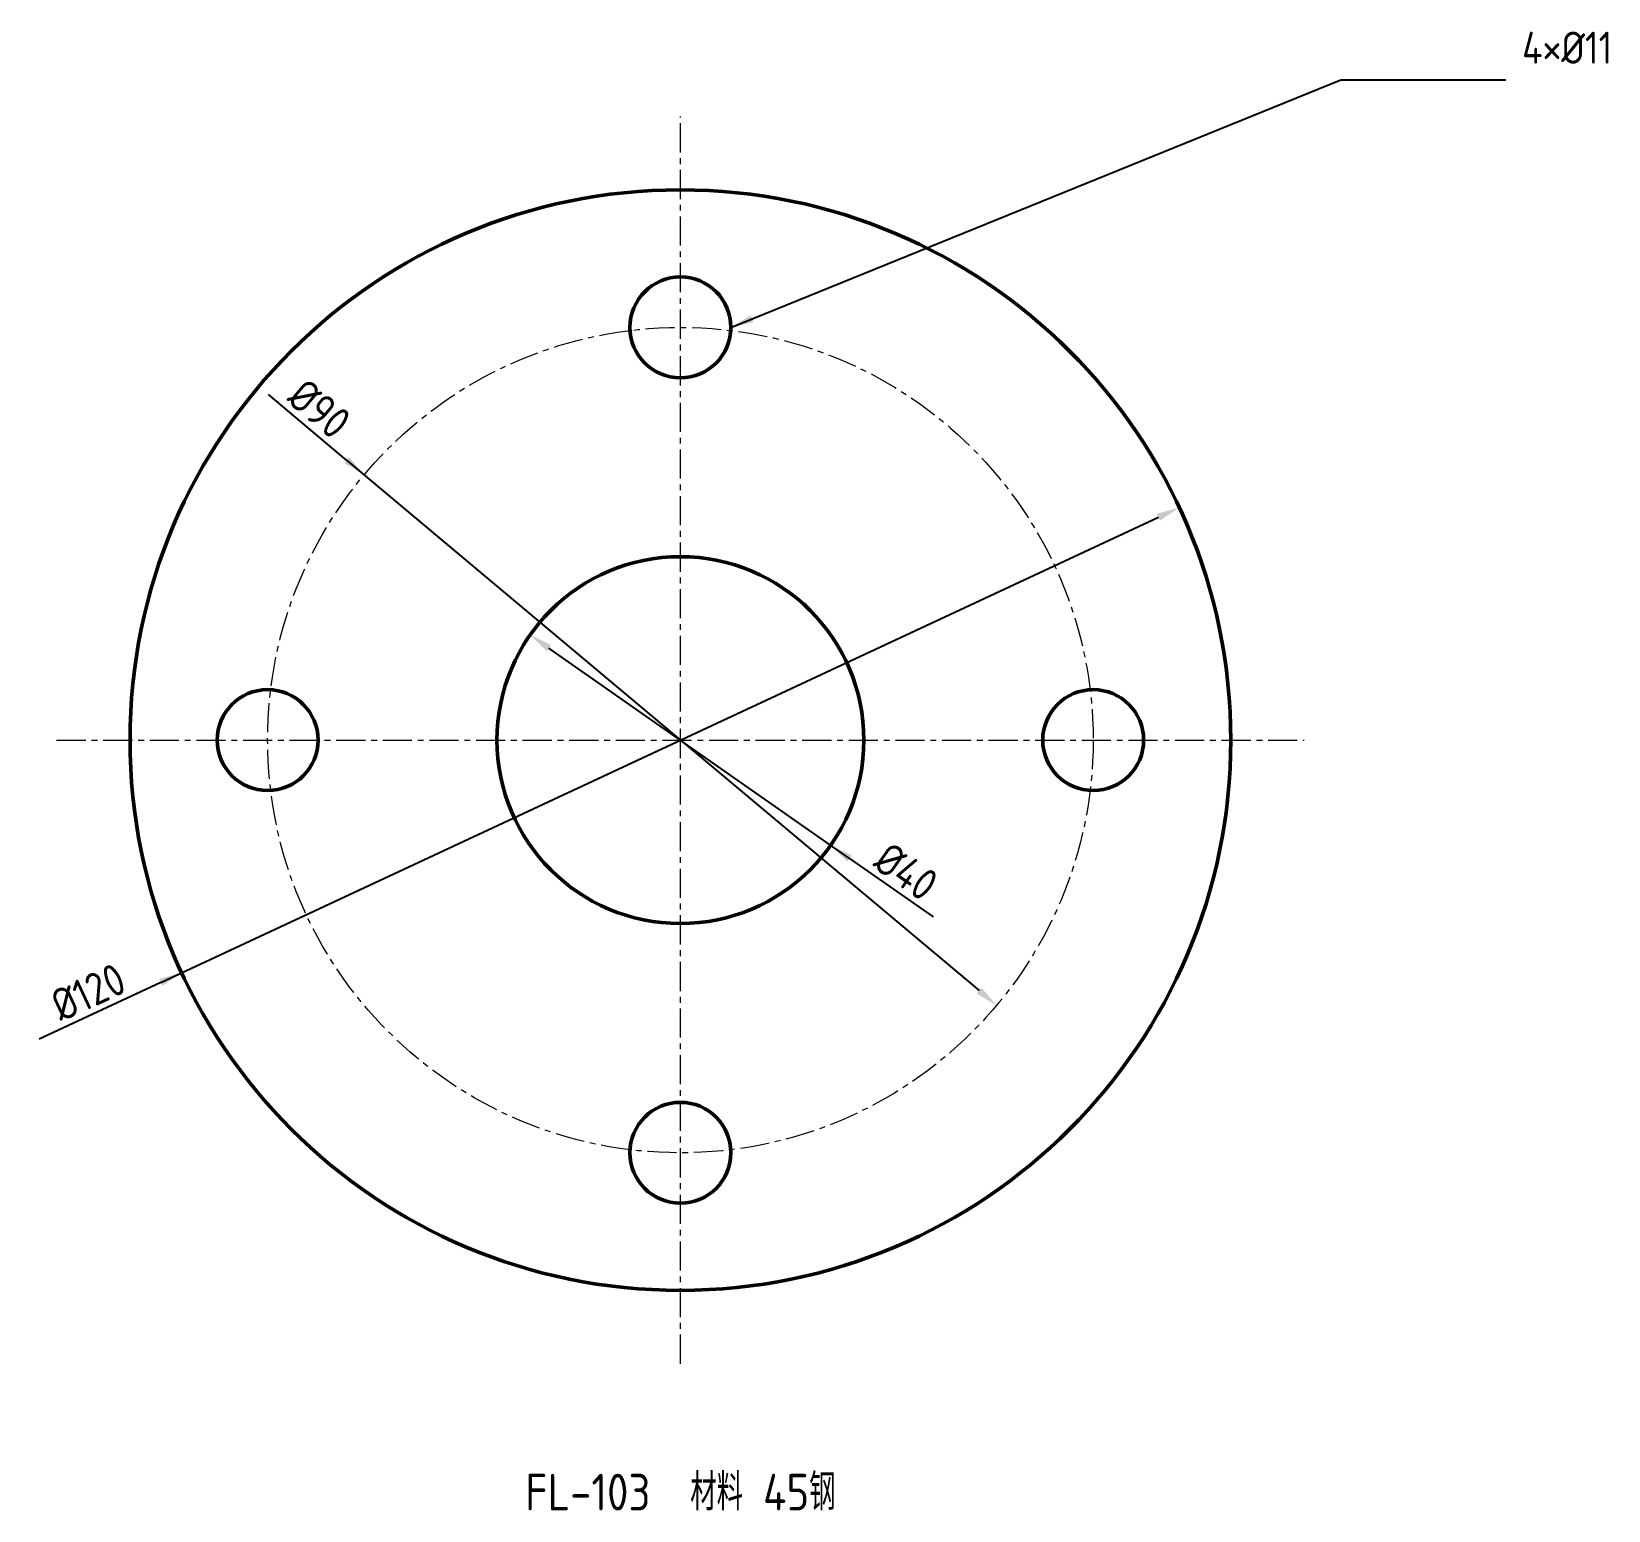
# Model space of a CAD drawing. Header units: millimetres. Extents: x -71 to 101, y -84 to 77.
import ezdxf
from ezdxf.enums import TextEntityAlignment as Align

# ---------------------------------------------------------------- set-up
doc = ezdxf.new("R2010")
doc.units = ezdxf.units.MM
doc.linetypes.add('CENTER', pattern=[5.08, 3.175, -0.635, 0.635, -0.635])
for name, color, linetype, lineweight in [('CENTER', 1, 'CENTER', 18), ('DIM', 3, 'Continuous', 18), ('HOLES', 7, 'Continuous', 50), ('OUTLINE', 7, 'Continuous', 50), ('TEXT', 7, 'Continuous', 25)]:
    doc.layers.add(name, color=color, linetype=linetype, lineweight=lineweight)
doc.styles.get("Standard").update_dxf_attribs({"font": 'gbenor.shx', "bigfont": 'gbcbig.shx'})
doc.dimstyles.new('AGENTCAD', dxfattribs={"dimtxt": 3.5, "dimasz": 2.5, "dimexe": 1.25, "dimexo": 0.625, "dimtad": 1, "dimdsep": 46, "dimtxsty": 'Standard', "dimcen": 2.5, "dimazin": 3, "dimtfac": 1, "dimtmove": 0, "dimatfit": 3})

msp = doc.modelspace()

# ---------------------------------------------------------------- linework, layer by layer
at = {"layer": 'CENTER', "linetype": 'CENTER'}
for p, q in [((0, -68), (0, 68)), ((-68, 0), (68, 0))]:
    msp.add_line(p, q, dxfattribs=at)
msp.add_circle((0, 0), 45, dxfattribs=at)
at = {"layer": 'HOLES'}
for centre, radius in [((0, 45), 5.5), ((0, 0), 20), ((-45, 0), 5.5), ((45, 0), 5.5), ((0, -45), 5.5)]:
    msp.add_circle(centre, radius, dxfattribs=at)
at = {"layer": 'OUTLINE'}
msp.add_circle((0, 0), 60, dxfattribs=at)

# ---------------------------------------------------------------- texts
at = {"layer": 'DIM', "insert": (91.75, 73.75), "char_height": 3.5, "attachment_point": 7}
msp.add_mtext('4×Ø11', dxfattribs=at)
at = {"layer": 'TEXT'}
msp.add_text('FL-103  材料 45钢', height=4, dxfattribs=at).set_placement((0, -84), align=Align.CENTER)

# ---------------------------------------------------------------- dimensions: what is measured, and where the dimension line sits
at = {"layer": 'DIM'}
for p1, p2 in [((34.472, -28.925), (-34.472, 28.925)), ((54.378, 25.357), (-54.378, -25.357)), ((-16.383, 11.472), (16.383, -11.472))]:
    msp.add_diameter_dim_2p(p1=p1, p2=p2, dimstyle='AGENTCAD', override={"dimtxt": 3.5}, dxfattribs=at).render()

# ---------------------------------------------------------------- leaders
msp.add_leader([(5.5, 45), (72, 72), (90, 72)], dimstyle='AGENTCAD', dxfattribs=at)

doc.saveas('drawing.dxf')
